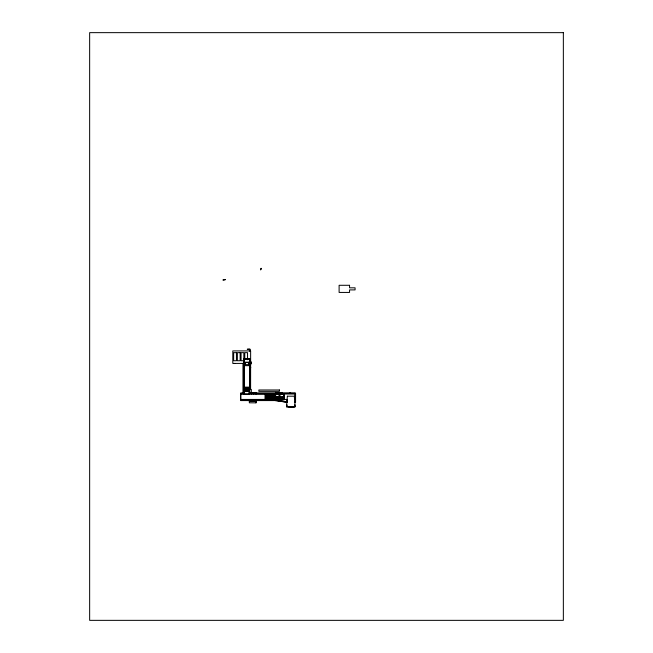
<?xml version="1.0" encoding="UTF-8"?>
<svg xmlns="http://www.w3.org/2000/svg" width="653" height="653" viewBox="0 0 653 653"><rect width="100%" height="100%" fill="white"/><g stroke="black" fill="none" stroke-linecap="round" stroke-linejoin="round"><path stroke-width="0.98" d="M286.659 406.811L286.887 404.754L286.863 406.493L289.94 406.827M294.976 393.596L295.327 392.902L255.943 392.902M290.618 393.449L290.569 392.747M278.496 396.289L279.966 395.677L280.578 396.289L279.966 397.767L278.496 397.155L278.496 396.289L278.668 397.106M275.525 399.742L256.041 399.848M294.821 406.493L291.63 406.835M293.213 406.86L295.017 406.811M291.638 406.966L295.001 406.574L294.789 404.754M243.838 358.897L249.74 358.897L249.74 393.775M243.838 359.068L249.74 359.068M243.838 360.742L241.063 360.742L241.063 352.653L243.838 352.653L243.838 393.775M250.638 362.023L251.152 362.023M244.083 363.411L232.794 363.411L232.794 350.914L250.638 350.914L250.605 389.433M249.495 363.411L251.152 363.411M249.495 367.745L250.801 367.712M249.495 389.433L251.299 389.433L251.299 392.486M255.903 392.38L255.943 394.012M275.476 392.355L275.46 394.012M282.031 392.38L282.055 393.302M290.136 392.714L290.152 393.408M240.761 393.596L243.667 393.596L242.973 392.902L240.761 392.902L240.761 400.575L275.46 400.575L287.263 402.281L275.509 400.509M290.136 392.951L290.569 392.967M275.46 393.424L295.564 393.424L295.564 402.281L294.813 402.281M255.943 393.596L295.466 393.53M244.083 393.775L240.655 393.775L240.655 399.669L284.308 399.669L284.308 393.775L249.43 393.841M240.72 393.947L249.046 393.947L249.046 391.514L244.532 391.514L244.532 393.947M249.43 393.947L294.976 394.012L294.568 399.432M275.648 394.469L283.614 394.469L283.614 396.722L275.648 396.722M279.892 396.134L279.786 397.31M279.786 396.338L278.423 396.338L278.423 397.106L279.786 397.106M240.761 399.432L287.132 399.432L286.912 401.766L275.566 400.101L275.631 399.432L275.509 400.73M240.72 399.497L284.137 399.497M240.761 399.848L249.332 399.848M275.509 400.036L286.896 401.938M249.381 400.771L255.992 400.771M249.332 401.056L256.041 401.056M249.332 401.236L256.041 401.236M294.797 402.109L295.466 402.175M256.041 399.432L256.041 402.86L249.332 402.795L249.43 399.432M291.638 406.933L286.708 406.607M295.393 393.596L295.393 402.109M284.137 393.775L284.137 399.669M279.419 396.338L279.411 397.106M279.141 396.338L279.141 397.106M278.864 396.338L278.864 397.106L278.725 396.338M275.648 394.29L275.648 399.154M275.354 394.29L275.354 399.154M274.774 394.29L274.774 394.983M274.774 396.371L274.774 397.073M274.774 398.461L274.774 399.154M274.48 394.29L274.48 394.983M274.48 396.371L274.48 397.073M274.48 398.461L274.48 399.154M274.187 394.29L274.187 394.983M274.187 396.371L274.187 397.073M274.187 398.461L274.187 399.154M273.599 394.29L273.599 399.154M273.305 394.29L273.305 399.154M273.011 394.29L273.011 399.154M272.432 394.29L272.432 394.983M272.432 396.371L272.432 397.073M272.432 398.461L272.432 399.154M272.138 394.29L272.138 394.983M272.138 396.371L272.138 397.073M272.138 398.461L272.138 399.154M271.844 394.29L271.844 394.983M271.844 396.371L271.844 397.073M271.844 398.461L271.844 399.154M271.256 394.29L271.256 399.154M270.962 394.29L270.962 399.154M270.669 394.29L270.669 399.154M270.089 394.29L270.089 394.983M270.089 396.371L270.089 397.073M270.089 398.461L270.089 399.154M269.795 394.29L269.795 394.983M269.795 396.371L269.795 397.073M269.795 398.461L269.795 399.154M269.501 394.29L269.501 394.983M269.501 396.371L269.501 397.073M269.501 398.461L269.501 399.154M268.914 394.29L268.914 399.154M268.62 394.29L268.62 399.154M268.326 394.29L268.326 399.154M267.746 394.29L267.746 394.983M267.746 396.371L267.746 397.073M267.746 398.461L267.746 399.154M267.452 394.29L267.452 394.983M267.452 396.371L267.452 397.073M267.452 398.461L267.452 399.154M267.159 394.29L267.159 394.983M267.159 396.371L267.159 397.073M267.159 398.461L267.159 399.154M266.571 394.29L266.571 399.154M266.277 394.29L266.277 399.154M265.991 394.29L265.991 399.154M265.404 394.29L265.404 399.154M255.943 399.432L255.976 402.795M253.772 394.012L253.772 393.155L251.601 393.155L251.601 394.012M251.103 362.023L251.152 363.933L250.466 363.876M250.091 351.143L250.091 349.208L247.267 349.241L249.748 349.216L249.748 351.143M249.911 367.41L249.911 389.433M249.495 358.897L249.495 394.012M247.536 359.73L247.536 352.653L244.761 352.653L244.761 359.73M244.01 359.068L244.01 393.947M243.667 363.411L243.667 393.596M242.973 363.411L242.973 392.902M234.835 363.55L233.856 363.411M287.377 396.2L286.487 406.786L288.438 407.064A22.724 22.716 0 0 0 293.246 407.064L295.189 406.786L294.299 396.2L287.377 396.2M563.351 32.65L89.649 32.65L89.649 620.35L563.351 620.35L563.351 32.65M261.094 268.342L260.743 269.795L261.094 268.342M225.326 279.647L223.073 279.998L225.326 279.647M349.559 285.288L339.111 285.288L339.111 292.43L349.559 292.43L349.559 289.899L355.077 289.899L355.077 287.818L349.559 287.818L349.559 285.288M236.443 352.653L233.66 352.653L233.66 360.742L236.443 360.742L236.443 352.653M240.141 352.653L237.366 352.653L237.366 360.742L240.141 360.742L240.141 352.653M248.866 362.195L244.704 362.195L244.704 365.664L248.866 365.664L248.866 362.195M248.524 362.546L245.397 362.546L245.397 364.627L248.524 364.627L248.524 362.546M249.389 387.147L244.181 387.147L244.181 394.29L249.389 394.29L249.389 387.147M248.695 388.119L244.875 388.119L244.875 389.09L248.695 389.09L248.695 388.119M248.695 390.061L244.875 390.061L244.875 391.033L248.695 391.033L248.695 390.061M279.411 389.98L258.857 389.98L258.857 391.335L279.411 391.335L279.411 389.98M255.943 392.486L249.56 392.486L255.943 392.559M282.072 392.486L275.46 392.486L282.072 392.559M283.957 394.29L265.11 394.29L265.11 399.154L283.957 399.154L283.957 394.29M268.138 394.983L266.767 394.983L266.767 396.371L268.138 396.371L268.138 394.983M270.481 394.983L269.109 394.983L269.109 396.371L270.481 396.371L270.481 394.983M272.823 394.983L271.452 394.983L271.452 396.371L272.823 396.371L272.823 394.983M275.166 394.983L273.795 394.983L273.795 396.371L275.166 396.371L275.166 394.983M268.138 397.073L266.767 397.073L266.767 398.461L268.138 398.461L268.138 397.073M270.481 397.073L269.109 397.073L269.109 398.461L270.481 398.461L270.481 397.073M272.823 397.073L271.452 397.073L271.452 398.461L272.823 398.461L272.823 397.073M275.166 397.073L273.795 397.073L273.795 398.461L275.166 398.461L275.166 397.073M277.109 397.073L276.137 397.073L276.137 398.461L277.109 398.461L277.109 397.073M282.937 397.073L281.965 397.073L281.965 398.461L282.937 398.461L282.937 397.073M279.051 397.906L278.08 397.906L278.08 398.461L279.051 398.461L279.051 397.906M280.994 397.906L280.023 397.906L280.023 398.461L280.994 398.461L280.994 397.906"/></g></svg>
